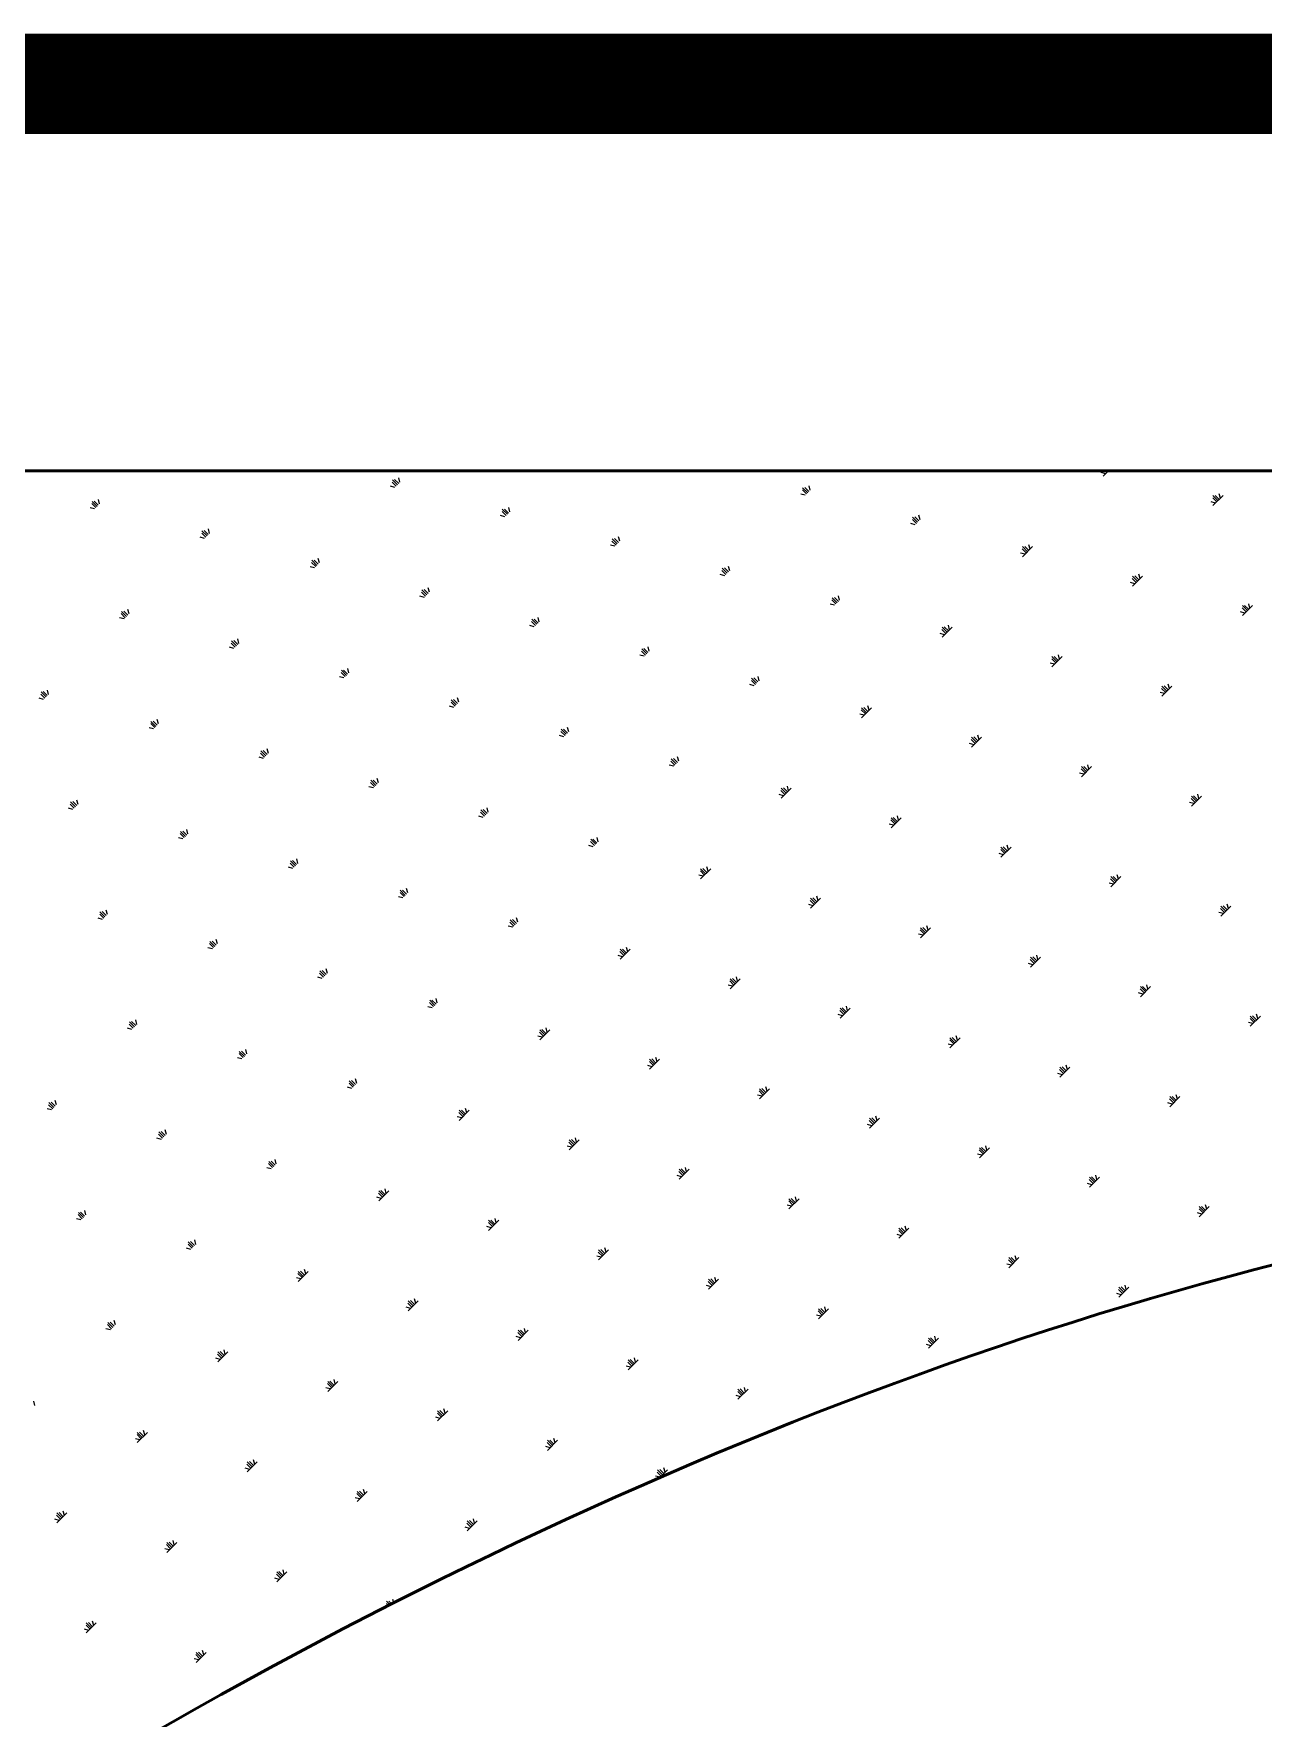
# Model space of a CAD drawing. Extents: x -2746917 to -971774, y -3334247 to -3250358.
# Drawn here: x -2602277 to -2601049, y -3277114 to -3275432 of the extents above; entities that cross this region are included whole.
import ezdxf

# ---------------------------------------------------------------- set-up
doc = ezdxf.new("R2010")
doc.units = 0
doc.header["$LTSCALE"] = 1000
doc.header["$MEASUREMENT"] = 0
doc.layers.get('0').update_dxf_attribs({"linetype": 'CONTINUOUS'})
doc.layers.add('PUB_TITLE', color=4, linetype='CONTINUOUS')

msp = doc.modelspace()

# ---------------------------------------------------------------- linework, layer by layer
msp.add_line((-2603457.99, -3275482.46), (-2551928.17, -3275482.46))
at = {"color": 4, "const_width": 100}
msp.add_lwpolyline([(-2603457.99, -3275482.46), (-2551928.17, -3275482.46), (-2551928.17, -3334196.52), (-2603457.99, -3334196.52), (-2603457.99, -3275482.46)], dxfattribs=at)
at = {"layer": 'PUB_TITLE', "color": 4}
for p, q in [((-2601914.66, -3275883.95), (-2601918.67, -3275879.93)), ((-2601913.4, -3275882.69), (-2601918.42, -3275877.67)), ((-2601912.14, -3275881.44), (-2601916.16, -3275877.42)), ((-2601910.89, -3275880.18), (-2601912.07, -3275875.79)), ((-2601206.32, -3275871.55), (-2601210.71, -3275870.38)), ((-2601208.83, -3275874.07), (-2601203.4, -3275868.63)), ((-2601205.07, -3275870.3), (-2601206.73, -3275868.63)), ((-2601203.81, -3275869.04), (-2601204.22, -3275868.63)), ((-2601915.91, -3275885.21), (-2601920.3, -3275884.03)), ((-2601506.23, -3275893.09), (-2601510.62, -3275891.91)), ((-2601504.97, -3275891.83), (-2601508.99, -3275887.81)), ((-2601503.72, -3275890.58), (-2601508.74, -3275885.55)), ((-2601502.46, -3275889.32), (-2601506.48, -3275885.3)), ((-2601501.21, -3275888.06), (-2601502.38, -3275883.67)), ((-2601095.29, -3275899.71), (-2601099.31, -3275895.69)), ((-2601094.04, -3275898.46), (-2601099.06, -3275893.43)), ((-2601099.06, -3275903.48), (-2601089.01, -3275893.43)), ((-2601092.78, -3275897.2), (-2601096.8, -3275893.18)), ((-2601091.53, -3275895.95), (-2601092.7, -3275891.55)), ((-2602215.82, -3275906.74), (-2602220.21, -3275905.56)), ((-2602214.56, -3275905.48), (-2602218.58, -3275901.46)), ((-2602213.31, -3275904.23), (-2602218.33, -3275899.2)), ((-2602212.05, -3275902.97), (-2602216.07, -3275898.95)), ((-2602210.8, -3275901.72), (-2602211.97, -3275897.32)), ((-2601806.14, -3275914.62), (-2601810.53, -3275913.44)), ((-2601804.88, -3275913.36), (-2601808.9, -3275909.35)), ((-2601803.63, -3275912.11), (-2601808.65, -3275907.09)), ((-2601802.37, -3275910.85), (-2601806.39, -3275906.83)), ((-2601801.12, -3275909.6), (-2601802.29, -3275905.21)), ((-2601391.43, -3275917.48), (-2601392.61, -3275913.09)), ((-2601096.55, -3275900.97), (-2601100.94, -3275899.79)), ((-2602103.53, -3275933.64), (-2602108.56, -3275928.62)), ((-2602102.28, -3275932.38), (-2602106.3, -3275928.37)), ((-2602101.02, -3275931.13), (-2602102.2, -3275926.74)), ((-2601396.46, -3275922.5), (-2601400.85, -3275921.32)), ((-2601395.2, -3275921.24), (-2601399.22, -3275917.23)), ((-2601393.95, -3275919.99), (-2601398.97, -3275914.97)), ((-2601392.69, -3275918.73), (-2601396.71, -3275914.72)), ((-2602106.05, -3275936.15), (-2602110.44, -3275934.98)), ((-2602104.79, -3275934.9), (-2602108.81, -3275930.88)), ((-2601696.36, -3275944.03), (-2601700.76, -3275942.86)), ((-2601695.11, -3275942.78), (-2601699.13, -3275938.76)), ((-2601693.85, -3275941.52), (-2601698.88, -3275936.5)), ((-2601692.6, -3275940.27), (-2601696.62, -3275936.25)), ((-2601691.34, -3275939.01), (-2601692.52, -3275934.62)), ((-2601285.43, -3275950.66), (-2601289.44, -3275946.64)), ((-2601284.17, -3275949.4), (-2601289.19, -3275944.38)), ((-2601289.19, -3275954.43), (-2601279.15, -3275944.38)), ((-2601282.92, -3275948.15), (-2601286.93, -3275944.13)), ((-2601281.66, -3275946.89), (-2601282.84, -3275942.5)), ((-2601995.02, -3275964.31), (-2601999.03, -3275960.29)), ((-2601993.76, -3275963.05), (-2601998.78, -3275958.03)), ((-2601992.51, -3275961.8), (-2601996.52, -3275957.78)), ((-2601991.25, -3275960.54), (-2601992.43, -3275956.15)), ((-2601286.68, -3275951.91), (-2601291.07, -3275950.74)), ((-2601996.27, -3275965.57), (-2602000.66, -3275964.39)), ((-2601586.59, -3275973.45), (-2601590.98, -3275972.27)), ((-2601585.33, -3275972.19), (-2601589.35, -3275968.17)), ((-2601584.08, -3275970.94), (-2601589.1, -3275965.91)), ((-2601582.82, -3275969.68), (-2601586.84, -3275965.66)), ((-2601581.57, -3275968.42), (-2601582.74, -3275964.03)), ((-2601176.91, -3275981.33), (-2601181.3, -3275980.15)), ((-2601175.65, -3275980.07), (-2601179.67, -3275976.05)), ((-2601174.4, -3275978.82), (-2601179.42, -3275973.79)), ((-2601179.42, -3275983.84), (-2601169.37, -3275973.79)), ((-2601173.14, -3275977.56), (-2601177.16, -3275973.54)), ((-2601171.89, -3275976.31), (-2601173.06, -3275971.91)), ((-2601886.5, -3275994.98), (-2601890.89, -3275993.8)), ((-2601885.24, -3275993.72), (-2601889.26, -3275989.71)), ((-2601883.99, -3275992.47), (-2601889.01, -3275987.45)), ((-2601882.73, -3275991.21), (-2601886.75, -3275987.19)), ((-2601881.48, -3275989.96), (-2601882.65, -3275985.57)), ((-2601475.56, -3276001.61), (-2601479.58, -3275997.59)), ((-2601474.31, -3276000.35), (-2601479.33, -3275995.33)), ((-2601473.05, -3275999.09), (-2601477.07, -3275995.08)), ((-2601471.79, -3275997.84), (-2601472.97, -3275993.45)), ((-2602185.15, -3276015.26), (-2602189.17, -3276011.24)), ((-2602183.89, -3276014), (-2602188.92, -3276008.98)), ((-2602182.64, -3276012.74), (-2602186.66, -3276008.73)), ((-2602181.38, -3276011.49), (-2602182.56, -3276007.1)), ((-2601476.82, -3276002.86), (-2601481.21, -3276001.68)), ((-2601067.13, -3276010.74), (-2601071.53, -3276009.57)), ((-2601065.88, -3276009.49), (-2601069.9, -3276005.47)), ((-2601064.62, -3276008.23), (-2601069.65, -3276003.21)), ((-2601069.65, -3276013.25), (-2601059.6, -3276003.21)), ((-2601063.37, -3276006.98), (-2601067.39, -3276002.96)), ((-2601062.11, -3276005.72), (-2601063.29, -3276001.33)), ((-2602186.41, -3276016.51), (-2602190.8, -3276015.34)), ((-2601776.72, -3276024.39), (-2601781.12, -3276023.22)), ((-2601775.47, -3276023.14), (-2601779.49, -3276019.12)), ((-2601774.21, -3276021.88), (-2601779.24, -3276016.86)), ((-2601772.96, -3276020.63), (-2601776.98, -3276016.61)), ((-2601771.7, -3276019.37), (-2601772.88, -3276014.98)), ((-2601367.04, -3276032.27), (-2601371.43, -3276031.1)), ((-2601365.79, -3276031.02), (-2601369.8, -3276027)), ((-2601364.53, -3276029.76), (-2601369.55, -3276024.74)), ((-2601369.55, -3276034.79), (-2601359.51, -3276024.74)), ((-2601363.28, -3276028.51), (-2601367.29, -3276024.49)), ((-2601362.02, -3276027.25), (-2601363.2, -3276022.86)), ((-2602076.63, -3276045.93), (-2602081.02, -3276044.75)), ((-2602075.38, -3276044.67), (-2602079.39, -3276040.65)), ((-2602074.12, -3276043.41), (-2602079.14, -3276038.39)), ((-2602072.87, -3276042.16), (-2602076.88, -3276038.14)), ((-2602071.61, -3276040.9), (-2602072.79, -3276036.51)), ((-2601664.44, -3276051.3), (-2601669.46, -3276046.27)), ((-2601663.18, -3276050.04), (-2601667.2, -3276046.02)), ((-2601661.93, -3276048.78), (-2601663.1, -3276044.39)), ((-2601666.95, -3276053.81), (-2601671.34, -3276052.63)), ((-2601665.69, -3276052.55), (-2601669.71, -3276048.53)), ((-2601257.27, -3276061.69), (-2601261.66, -3276060.51)), ((-2601256.01, -3276060.43), (-2601260.03, -3276056.41)), ((-2601254.76, -3276059.18), (-2601259.78, -3276054.15)), ((-2601259.78, -3276064.2), (-2601249.73, -3276054.15)), ((-2601253.5, -3276057.92), (-2601257.52, -3276053.9)), ((-2601252.25, -3276056.67), (-2601253.42, -3276052.27)), ((-2601966.86, -3276075.34), (-2601971.25, -3276074.16)), ((-2601965.6, -3276074.08), (-2601969.62, -3276070.07)), ((-2601964.35, -3276072.83), (-2601969.37, -3276067.81)), ((-2601963.09, -3276071.57), (-2601967.11, -3276067.55)), ((-2601961.84, -3276070.32), (-2601963.01, -3276065.93)), ((-2601555.92, -3276081.97), (-2601559.94, -3276077.95)), ((-2601554.67, -3276080.71), (-2601559.69, -3276075.69)), ((-2601553.41, -3276079.45), (-2601557.43, -3276075.44)), ((-2601552.15, -3276078.2), (-2601553.33, -3276073.81)), ((-2601142.47, -3276086.08), (-2601143.65, -3276081.69)), ((-2602266.77, -3276096.87), (-2602271.16, -3276095.7)), ((-2602265.51, -3276095.62), (-2602269.53, -3276091.6)), ((-2602264.25, -3276094.36), (-2602269.28, -3276089.34)), ((-2602263, -3276093.1), (-2602267.02, -3276089.09)), ((-2602261.74, -3276091.85), (-2602262.92, -3276087.46)), ((-2601854.57, -3276102.24), (-2601859.6, -3276097.22)), ((-2601853.32, -3276100.99), (-2601857.34, -3276096.97)), ((-2601852.06, -3276099.73), (-2601853.24, -3276095.34)), ((-2601557.18, -3276083.22), (-2601561.57, -3276082.04)), ((-2601147.49, -3276091.1), (-2601151.89, -3276089.93)), ((-2601146.24, -3276089.85), (-2601150.26, -3276085.83)), ((-2601144.98, -3276088.59), (-2601150.01, -3276083.57)), ((-2601150.01, -3276093.61), (-2601139.96, -3276083.57)), ((-2601143.73, -3276087.34), (-2601147.75, -3276083.32)), ((-2601857.08, -3276104.75), (-2601861.48, -3276103.58)), ((-2601855.83, -3276103.5), (-2601859.85, -3276099.48)), ((-2601447.4, -3276112.63), (-2601451.79, -3276111.46)), ((-2601446.15, -3276111.38), (-2601450.16, -3276107.36)), ((-2601444.89, -3276110.12), (-2601449.91, -3276105.1)), ((-2601449.91, -3276115.15), (-2601439.87, -3276105.1)), ((-2601443.64, -3276108.87), (-2601447.65, -3276104.85)), ((-2601442.38, -3276107.61), (-2601443.56, -3276103.22)), ((-2602156.99, -3276126.29), (-2602161.38, -3276125.11)), ((-2602155.74, -3276125.03), (-2602159.75, -3276121.01)), ((-2602154.48, -3276123.77), (-2602159.5, -3276118.75)), ((-2602153.23, -3276122.52), (-2602157.24, -3276118.5)), ((-2602151.97, -3276121.26), (-2602153.15, -3276116.87)), ((-2601746.05, -3276132.91), (-2601750.07, -3276128.89)), ((-2601744.8, -3276131.66), (-2601749.82, -3276126.63)), ((-2601743.54, -3276130.4), (-2601747.56, -3276126.38)), ((-2601742.29, -3276129.14), (-2601743.46, -3276124.75)), ((-2602044.71, -3276153.19), (-2602049.73, -3276148.17)), ((-2602043.45, -3276151.93), (-2602047.47, -3276147.91)), ((-2602042.2, -3276150.68), (-2602043.37, -3276146.29)), ((-2601747.31, -3276134.17), (-2601751.7, -3276132.99)), ((-2601337.63, -3276142.05), (-2601342.02, -3276140.87)), ((-2601336.37, -3276140.79), (-2601340.39, -3276136.77)), ((-2601335.12, -3276139.54), (-2601340.14, -3276134.51)), ((-2601340.14, -3276144.56), (-2601330.09, -3276134.51)), ((-2601333.86, -3276138.28), (-2601337.88, -3276134.26)), ((-2601332.61, -3276137.03), (-2601333.78, -3276132.63)), ((-2602047.22, -3276155.7), (-2602051.61, -3276154.52)), ((-2602045.96, -3276154.44), (-2602049.98, -3276150.43)), ((-2601637.54, -3276163.58), (-2601641.93, -3276162.4)), ((-2601636.28, -3276162.33), (-2601640.3, -3276158.31)), ((-2601635.03, -3276161.07), (-2601640.05, -3276156.05)), ((-2601633.77, -3276159.81), (-2601637.79, -3276155.8)), ((-2601632.51, -3276158.56), (-2601633.69, -3276154.17)), ((-2601225.34, -3276168.95), (-2601230.37, -3276163.93)), ((-2601230.37, -3276173.97), (-2601220.32, -3276163.93)), ((-2601224.09, -3276167.7), (-2601228.11, -3276163.68)), ((-2601222.83, -3276166.44), (-2601224.01, -3276162.05)), ((-2601936.19, -3276183.86), (-2601940.21, -3276179.84)), ((-2601934.93, -3276182.6), (-2601939.96, -3276177.58)), ((-2601933.68, -3276181.35), (-2601937.7, -3276177.33)), ((-2601932.42, -3276180.09), (-2601933.6, -3276175.7)), ((-2601227.85, -3276171.46), (-2601232.25, -3276170.29)), ((-2601226.6, -3276170.21), (-2601230.62, -3276166.19)), ((-2602234.84, -3276204.13), (-2602239.86, -3276199.11)), ((-2602233.59, -3276202.88), (-2602237.6, -3276198.86)), ((-2602232.33, -3276201.62), (-2602233.51, -3276197.23)), ((-2601937.44, -3276185.11), (-2601941.84, -3276183.94)), ((-2601527.76, -3276192.99), (-2601532.15, -3276191.82)), ((-2601526.51, -3276191.74), (-2601530.52, -3276187.72)), ((-2601525.25, -3276190.48), (-2601530.27, -3276185.46)), ((-2601530.27, -3276195.51), (-2601520.23, -3276185.46)), ((-2601524, -3276189.23), (-2601528.01, -3276185.21)), ((-2601522.74, -3276187.97), (-2601523.92, -3276183.58)), ((-2601116.83, -3276199.62), (-2601120.84, -3276195.6)), ((-2601115.57, -3276198.36), (-2601120.59, -3276193.34)), ((-2601120.59, -3276203.39), (-2601110.55, -3276193.34)), ((-2601114.31, -3276197.11), (-2601118.33, -3276193.09)), ((-2601113.06, -3276195.85), (-2601114.24, -3276191.46)), ((-2602237.35, -3276206.65), (-2602241.74, -3276205.47)), ((-2602236.1, -3276205.39), (-2602240.11, -3276201.37)), ((-2601827.67, -3276214.53), (-2601832.06, -3276213.35)), ((-2601826.41, -3276213.27), (-2601830.43, -3276209.25)), ((-2601825.16, -3276212.02), (-2601830.18, -3276206.99)), ((-2601823.9, -3276210.76), (-2601827.92, -3276206.74)), ((-2601822.65, -3276209.5), (-2601823.82, -3276205.11)), ((-2601415.48, -3276219.9), (-2601420.5, -3276214.87)), ((-2601420.5, -3276224.92), (-2601410.45, -3276214.87)), ((-2601414.22, -3276218.64), (-2601418.24, -3276214.62)), ((-2601412.97, -3276217.39), (-2601414.14, -3276212.99)), ((-2601118.08, -3276200.88), (-2601122.47, -3276199.7)), ((-2602126.32, -3276234.8), (-2602130.34, -3276230.79)), ((-2602125.07, -3276233.55), (-2602130.09, -3276228.53)), ((-2602123.81, -3276232.29), (-2602127.83, -3276228.27)), ((-2602122.56, -3276231.04), (-2602123.73, -3276226.65)), ((-2601417.99, -3276222.41), (-2601422.38, -3276221.23)), ((-2601416.73, -3276221.15), (-2601420.75, -3276217.13)), ((-2602127.58, -3276236.06), (-2602131.97, -3276234.88)), ((-2601717.9, -3276243.94), (-2601722.29, -3276242.76)), ((-2601716.64, -3276242.69), (-2601720.66, -3276238.67)), ((-2601715.39, -3276241.43), (-2601720.41, -3276236.41)), ((-2601714.13, -3276240.17), (-2601718.15, -3276236.16)), ((-2601712.87, -3276238.92), (-2601714.05, -3276234.53)), ((-2601306.96, -3276250.57), (-2601310.98, -3276246.55)), ((-2601305.7, -3276249.31), (-2601310.73, -3276244.29)), ((-2601310.73, -3276254.33), (-2601300.68, -3276244.29)), ((-2601304.45, -3276248.06), (-2601308.47, -3276244.04)), ((-2601303.19, -3276246.8), (-2601304.37, -3276242.41)), ((-2602017.8, -3276265.47), (-2602022.2, -3276264.3)), ((-2602016.55, -3276264.22), (-2602020.57, -3276260.2)), ((-2602015.29, -3276262.96), (-2602020.32, -3276257.94)), ((-2602014.04, -3276261.71), (-2602018.06, -3276257.69)), ((-2602012.78, -3276260.45), (-2602013.96, -3276256.06)), ((-2601605.61, -3276270.84), (-2601610.63, -3276265.82)), ((-2601610.63, -3276275.87), (-2601600.59, -3276265.82)), ((-2601604.36, -3276269.59), (-2601608.37, -3276265.57)), ((-2601603.1, -3276268.33), (-2601604.28, -3276263.94)), ((-2601308.21, -3276251.82), (-2601312.61, -3276250.65)), ((-2601608.12, -3276273.35), (-2601612.51, -3276272.18)), ((-2601606.87, -3276272.1), (-2601610.89, -3276268.08)), ((-2601198.44, -3276281.24), (-2601202.83, -3276280.06)), ((-2601197.19, -3276279.98), (-2601201.2, -3276275.96)), ((-2601195.93, -3276278.72), (-2601200.95, -3276273.7)), ((-2601200.95, -3276283.75), (-2601190.91, -3276273.7)), ((-2601194.67, -3276277.47), (-2601198.69, -3276273.45)), ((-2601193.42, -3276276.21), (-2601194.6, -3276271.82)), ((-2601908.03, -3276294.89), (-2601912.42, -3276293.71)), ((-2601906.77, -3276293.63), (-2601910.79, -3276289.61)), ((-2601905.52, -3276292.38), (-2601910.54, -3276287.35)), ((-2601904.26, -3276291.12), (-2601908.28, -3276287.1)), ((-2601903.01, -3276289.86), (-2601904.18, -3276285.47)), ((-2601497.09, -3276301.51), (-2601501.11, -3276297.49)), ((-2601495.84, -3276300.26), (-2601500.86, -3276295.23)), ((-2601500.86, -3276305.28), (-2601490.82, -3276295.23)), ((-2601494.58, -3276299), (-2601498.6, -3276294.98)), ((-2601493.33, -3276297.75), (-2601494.5, -3276293.35)), ((-2602207.94, -3276316.42), (-2602212.33, -3276315.24)), ((-2602206.68, -3276315.16), (-2602210.7, -3276311.15)), ((-2602205.43, -3276313.91), (-2602210.45, -3276308.89)), ((-2602204.17, -3276312.65), (-2602208.19, -3276308.63)), ((-2602202.92, -3276311.4), (-2602204.09, -3276307.01)), ((-2601795.75, -3276321.79), (-2601800.77, -3276316.77)), ((-2601794.49, -3276320.53), (-2601798.51, -3276316.52)), ((-2601793.23, -3276319.28), (-2601794.41, -3276314.89)), ((-2601498.35, -3276302.77), (-2601502.74, -3276301.59)), ((-2601088.67, -3276310.65), (-2601093.06, -3276309.47)), ((-2601087.41, -3276309.39), (-2601091.43, -3276305.38)), ((-2601086.16, -3276308.14), (-2601091.18, -3276303.12)), ((-2601091.18, -3276313.16), (-2601081.13, -3276303.12)), ((-2601084.9, -3276306.88), (-2601088.92, -3276302.86)), ((-2601083.64, -3276305.63), (-2601084.82, -3276301.24)), ((-2601798.26, -3276324.3), (-2601802.65, -3276323.12)), ((-2601797, -3276323.05), (-2601801.02, -3276319.03)), ((-2601388.57, -3276332.18), (-2601392.97, -3276331.01)), ((-2601387.32, -3276330.93), (-2601391.34, -3276326.91)), ((-2601386.06, -3276329.67), (-2601391.09, -3276324.65)), ((-2601391.09, -3276334.69), (-2601381.04, -3276324.65)), ((-2601384.81, -3276328.42), (-2601388.83, -3276324.4)), ((-2601383.55, -3276327.16), (-2601384.73, -3276322.77)), ((-2602098.16, -3276345.83), (-2602102.56, -3276344.66)), ((-2602096.91, -3276344.58), (-2602100.93, -3276340.56)), ((-2602095.65, -3276343.32), (-2602100.68, -3276338.3)), ((-2602094.4, -3276342.07), (-2602098.42, -3276338.05)), ((-2602093.14, -3276340.81), (-2602094.32, -3276336.42)), ((-2601687.23, -3276352.46), (-2601691.25, -3276348.44)), ((-2601685.97, -3276351.2), (-2601690.99, -3276346.18)), ((-2601690.99, -3276356.23), (-2601680.95, -3276346.18)), ((-2601684.72, -3276349.95), (-2601688.73, -3276345.93)), ((-2601683.46, -3276348.69), (-2601684.64, -3276344.3)), ((-2601984.62, -3276371.48), (-2601988.64, -3276367.46)), ((-2601983.37, -3276370.22), (-2601984.54, -3276365.83)), ((-2601688.48, -3276353.71), (-2601692.87, -3276352.54)), ((-2601278.8, -3276361.6), (-2601283.19, -3276360.42)), ((-2601277.55, -3276360.34), (-2601281.56, -3276356.32)), ((-2601276.29, -3276359.08), (-2601281.31, -3276354.06)), ((-2601281.31, -3276364.11), (-2601271.27, -3276354.06)), ((-2601275.03, -3276357.83), (-2601279.05, -3276353.81)), ((-2601273.78, -3276356.57), (-2601274.96, -3276352.18)), ((-2601988.39, -3276375.25), (-2601992.78, -3276374.07)), ((-2601987.13, -3276373.99), (-2601991.15, -3276369.97)), ((-2601985.88, -3276372.74), (-2601990.9, -3276367.71)), ((-2601578.71, -3276383.13), (-2601583.1, -3276381.95)), ((-2601577.45, -3276381.87), (-2601581.47, -3276377.85)), ((-2601576.2, -3276380.62), (-2601581.22, -3276375.59)), ((-2601581.22, -3276385.64), (-2601571.18, -3276375.59)), ((-2601574.94, -3276379.36), (-2601578.96, -3276375.34)), ((-2601573.69, -3276378.11), (-2601574.86, -3276373.72)), ((-2601166.52, -3276388.5), (-2601171.54, -3276383.48)), ((-2601171.54, -3276393.52), (-2601161.49, -3276383.48)), ((-2601165.26, -3276387.24), (-2601169.28, -3276383.23)), ((-2601164, -3276385.99), (-2601165.18, -3276381.6)), ((-2601877.36, -3276403.41), (-2601881.38, -3276399.39)), ((-2601876.11, -3276402.15), (-2601881.13, -3276397.13)), ((-2601874.85, -3276400.89), (-2601878.87, -3276396.88)), ((-2601873.59, -3276399.64), (-2601874.77, -3276395.25)), ((-2601169.03, -3276391.01), (-2601173.42, -3276389.83)), ((-2601167.77, -3276389.75), (-2601171.79, -3276385.74)), ((-2602173.5, -3276421.17), (-2602174.68, -3276416.78)), ((-2601878.62, -3276404.66), (-2601883.01, -3276403.48)), ((-2601468.93, -3276412.54), (-2601473.33, -3276411.37)), ((-2601467.68, -3276411.29), (-2601471.7, -3276407.27)), ((-2601466.42, -3276410.03), (-2601471.45, -3276405.01)), ((-2601471.45, -3276415.05), (-2601461.4, -3276405.01)), ((-2601465.17, -3276408.78), (-2601469.19, -3276404.76)), ((-2601463.91, -3276407.52), (-2601465.09, -3276403.13)), ((-2601058, -3276419.17), (-2601062.02, -3276415.15)), ((-2601056.74, -3276417.91), (-2601061.76, -3276412.89)), ((-2601061.76, -3276422.93), (-2601051.72, -3276412.89)), ((-2601055.49, -3276416.66), (-2601059.5, -3276412.64)), ((-2601054.23, -3276415.4), (-2601055.41, -3276411.01)), ((-2602178.52, -3276426.19), (-2602182.92, -3276425.02)), ((-2602177.27, -3276424.94), (-2602181.29, -3276420.92)), ((-2602176.01, -3276423.68), (-2602181.04, -3276418.66)), ((-2602174.76, -3276422.43), (-2602178.78, -3276418.41)), ((-2601768.84, -3276434.07), (-2601773.23, -3276432.9)), ((-2601767.59, -3276432.82), (-2601771.61, -3276428.8)), ((-2601766.33, -3276431.56), (-2601771.35, -3276426.54)), ((-2601771.35, -3276436.59), (-2601761.31, -3276426.54)), ((-2601765.08, -3276430.31), (-2601769.09, -3276426.29)), ((-2601763.82, -3276429.05), (-2601765, -3276424.66)), ((-2601356.65, -3276439.44), (-2601361.67, -3276434.42)), ((-2601361.67, -3276444.47), (-2601351.63, -3276434.42)), ((-2601355.39, -3276438.19), (-2601359.41, -3276434.17)), ((-2601354.14, -3276436.93), (-2601355.32, -3276432.54)), ((-2601059.25, -3276420.42), (-2601063.64, -3276419.25)), ((-2602067.49, -3276454.35), (-2602071.51, -3276450.33)), ((-2602066.24, -3276453.1), (-2602071.26, -3276448.07)), ((-2602064.98, -3276451.84), (-2602069, -3276447.82)), ((-2602063.73, -3276450.58), (-2602064.9, -3276446.19)), ((-2601359.16, -3276441.96), (-2601363.55, -3276440.78)), ((-2601357.91, -3276440.7), (-2601361.92, -3276436.68)), ((-2602068.75, -3276455.61), (-2602073.14, -3276454.43)), ((-2601659.07, -3276463.49), (-2601663.46, -3276462.31)), ((-2601657.81, -3276462.23), (-2601661.83, -3276458.21)), ((-2601656.56, -3276460.98), (-2601661.58, -3276455.95)), ((-2601661.58, -3276466), (-2601651.54, -3276455.95)), ((-2601655.3, -3276459.72), (-2601659.32, -3276455.7)), ((-2601654.05, -3276458.47), (-2601655.22, -3276454.08)), ((-2601248.13, -3276470.11), (-2601252.15, -3276466.1)), ((-2601246.88, -3276468.86), (-2601251.9, -3276463.84)), ((-2601251.9, -3276473.88), (-2601241.85, -3276463.84)), ((-2601245.62, -3276467.6), (-2601249.64, -3276463.59)), ((-2601244.36, -3276466.35), (-2601245.54, -3276461.96)), ((-2601958.98, -3276485.02), (-2601963.37, -3276483.84)), ((-2601957.72, -3276483.77), (-2601961.74, -3276479.75)), ((-2601956.47, -3276482.51), (-2601961.49, -3276477.49)), ((-2601955.21, -3276481.25), (-2601959.23, -3276477.24)), ((-2601953.95, -3276480), (-2601955.13, -3276475.61)), ((-2601545.53, -3276489.14), (-2601549.55, -3276485.12)), ((-2601544.27, -3276487.88), (-2601545.45, -3276483.49)), ((-2601249.39, -3276471.37), (-2601253.78, -3276470.19)), ((-2602257.63, -3276505.3), (-2602261.65, -3276501.28)), ((-2602256.37, -3276504.04), (-2602261.4, -3276499.02)), ((-2602255.12, -3276502.79), (-2602259.14, -3276498.77)), ((-2602253.86, -3276501.53), (-2602255.04, -3276497.14)), ((-2601549.3, -3276492.9), (-2601553.69, -3276491.73)), ((-2601548.04, -3276491.65), (-2601552.06, -3276487.63)), ((-2601546.78, -3276490.39), (-2601551.81, -3276485.37)), ((-2601551.81, -3276495.41), (-2601541.76, -3276485.37)), ((-2601139.61, -3276500.78), (-2601144, -3276499.61)), ((-2601138.36, -3276499.53), (-2601142.38, -3276495.51)), ((-2601137.1, -3276498.27), (-2601142.12, -3276493.25)), ((-2601142.12, -3276503.3), (-2601132.08, -3276493.25)), ((-2601135.85, -3276497.02), (-2601139.86, -3276493)), ((-2601134.59, -3276495.76), (-2601135.77, -3276491.37)), ((-2602258.88, -3276506.55), (-2602263.28, -3276505.38)), ((-2601849.2, -3276514.43), (-2601853.59, -3276513.26)), ((-2601847.95, -3276513.18), (-2601851.97, -3276509.16)), ((-2601846.69, -3276511.92), (-2601851.71, -3276506.9)), ((-2601851.71, -3276516.95), (-2601841.67, -3276506.9)), ((-2601845.44, -3276510.67), (-2601849.45, -3276506.65)), ((-2601844.18, -3276509.41), (-2601845.36, -3276505.02)), ((-2601438.27, -3276521.06), (-2601442.28, -3276517.04)), ((-2601437.01, -3276519.8), (-2601442.03, -3276514.78)), ((-2601442.03, -3276524.83), (-2601431.99, -3276514.78)), ((-2601435.75, -3276518.55), (-2601439.77, -3276514.53)), ((-2601434.5, -3276517.29), (-2601435.68, -3276512.9)), ((-2602149.11, -3276535.97), (-2602153.5, -3276534.79)), ((-2602147.85, -3276534.71), (-2602151.87, -3276530.69)), ((-2602146.6, -3276533.46), (-2602151.62, -3276528.43)), ((-2602145.34, -3276532.2), (-2602149.36, -3276528.18)), ((-2602144.09, -3276530.94), (-2602145.26, -3276526.55)), ((-2601734.41, -3276538.83), (-2601735.58, -3276534.44)), ((-2601439.52, -3276522.32), (-2601443.91, -3276521.14)), ((-2601739.43, -3276543.85), (-2601743.82, -3276542.67)), ((-2601738.17, -3276542.59), (-2601742.19, -3276538.57)), ((-2601736.92, -3276541.34), (-2601741.94, -3276536.31)), ((-2601741.94, -3276546.36), (-2601731.9, -3276536.31)), ((-2601735.66, -3276540.08), (-2601739.68, -3276536.06)), ((-2601329.75, -3276551.73), (-2601334.14, -3276550.55)), ((-2601328.49, -3276550.47), (-2601332.51, -3276546.46)), ((-2601327.24, -3276549.22), (-2601332.26, -3276544.2)), ((-2601332.26, -3276554.24), (-2601322.21, -3276544.2)), ((-2601325.98, -3276547.96), (-2601330, -3276543.95)), ((-2601324.72, -3276546.71), (-2601325.9, -3276542.32)), ((-2602039.34, -3276565.38), (-2602043.73, -3276564.2)), ((-2602038.08, -3276564.13), (-2602042.1, -3276560.11)), ((-2602036.83, -3276562.87), (-2602041.85, -3276557.85)), ((-2602035.57, -3276561.61), (-2602039.59, -3276557.6)), ((-2602034.31, -3276560.36), (-2602035.49, -3276555.97)), ((-2601628.4, -3276572.01), (-2601632.42, -3276567.99)), ((-2601627.14, -3276570.75), (-2601632.17, -3276565.73)), ((-2601632.17, -3276575.77), (-2601622.12, -3276565.73)), ((-2601625.89, -3276569.5), (-2601629.91, -3276565.48)), ((-2601624.63, -3276568.24), (-2601625.81, -3276563.85)), ((-2601924.54, -3276589.77), (-2601925.72, -3276585.38)), ((-2601629.66, -3276573.26), (-2601634.05, -3276572.09)), ((-2601219.97, -3276581.14), (-2601224.36, -3276579.97)), ((-2601218.72, -3276579.89), (-2601222.74, -3276575.87)), ((-2601217.46, -3276578.63), (-2601222.48, -3276573.61)), ((-2601222.48, -3276583.66), (-2601212.44, -3276573.61)), ((-2601216.21, -3276577.38), (-2601220.22, -3276573.36)), ((-2601214.95, -3276576.12), (-2601216.13, -3276571.73)), ((-2601929.56, -3276594.79), (-2601933.95, -3276593.62)), ((-2601928.31, -3276593.54), (-2601932.33, -3276589.52)), ((-2601927.05, -3276592.28), (-2601932.07, -3276587.26)), ((-2601932.07, -3276597.31), (-2601922.03, -3276587.26)), ((-2601925.8, -3276591.03), (-2601929.81, -3276587.01)), ((-2601519.88, -3276602.68), (-2601524.27, -3276601.5)), ((-2601518.63, -3276601.42), (-2601522.64, -3276597.4)), ((-2601517.37, -3276600.16), (-2601522.39, -3276595.14)), ((-2601522.39, -3276605.19), (-2601512.35, -3276595.14)), ((-2601516.11, -3276598.91), (-2601520.13, -3276594.89)), ((-2601514.86, -3276597.65), (-2601516.04, -3276593.26)), ((-2601106.43, -3276606.79), (-2601110.45, -3276602.77)), ((-2601105.18, -3276605.54), (-2601106.35, -3276601.14)), ((-2602229.47, -3276616.33), (-2602233.86, -3276615.15)), ((-2602228.22, -3276615.07), (-2602232.23, -3276611.05)), ((-2602226.96, -3276613.82), (-2602231.98, -3276608.79)), ((-2602225.7, -3276612.56), (-2602229.72, -3276608.54)), ((-2602224.45, -3276611.3), (-2602225.62, -3276606.91)), ((-2601818.53, -3276622.95), (-2601822.55, -3276618.94)), ((-2601817.28, -3276621.7), (-2601822.3, -3276616.67)), ((-2601822.3, -3276626.72), (-2601812.26, -3276616.67)), ((-2601816.02, -3276620.44), (-2601820.04, -3276616.42)), ((-2601814.77, -3276619.19), (-2601815.94, -3276614.8)), ((-2601110.2, -3276610.56), (-2601114.59, -3276609.38)), ((-2601108.94, -3276609.3), (-2601112.96, -3276605.28)), ((-2601107.69, -3276608.05), (-2601112.71, -3276603.02)), ((-2601112.71, -3276613.07), (-2601102.67, -3276603.02)), ((-2602114.67, -3276640.72), (-2602115.85, -3276636.33)), ((-2601819.79, -3276624.21), (-2601824.18, -3276623.03)), ((-2601410.11, -3276632.09), (-2601414.5, -3276630.91)), ((-2601408.85, -3276630.83), (-2601412.87, -3276626.82)), ((-2601407.6, -3276629.58), (-2601412.62, -3276624.56)), ((-2601412.62, -3276634.6), (-2601402.57, -3276624.56)), ((-2601406.34, -3276628.32), (-2601410.36, -3276624.31)), ((-2601405.08, -3276627.07), (-2601406.26, -3276622.68)), ((-2602119.7, -3276645.74), (-2602124.09, -3276644.56)), ((-2602118.44, -3276644.49), (-2602122.46, -3276640.47)), ((-2602117.19, -3276643.23), (-2602122.21, -3276638.21)), ((-2602115.93, -3276641.97), (-2602119.95, -3276637.96)), ((-2601710.02, -3276653.62), (-2601714.41, -3276652.45)), ((-2601708.76, -3276652.37), (-2601712.78, -3276648.35)), ((-2601707.5, -3276651.11), (-2601712.53, -3276646.09)), ((-2601712.53, -3276656.13), (-2601702.48, -3276646.09)), ((-2601706.25, -3276649.86), (-2601710.27, -3276645.84)), ((-2601704.99, -3276648.6), (-2601706.17, -3276644.21)), ((-2601295.31, -3276656.48), (-2601296.49, -3276652.09)), ((-2602008.67, -3276673.9), (-2602012.69, -3276669.88)), ((-2602007.41, -3276672.64), (-2602012.43, -3276667.62)), ((-2602012.43, -3276677.67), (-2602002.39, -3276667.62)), ((-2602006.16, -3276671.39), (-2602010.17, -3276667.37)), ((-2602004.9, -3276670.13), (-2602006.08, -3276665.74)), ((-2601300.33, -3276661.5), (-2601304.72, -3276660.33)), ((-2601299.08, -3276660.25), (-2601303.1, -3276656.23)), ((-2601297.82, -3276658.99), (-2601302.84, -3276653.97)), ((-2601302.84, -3276664.02), (-2601292.8, -3276653.97)), ((-2601296.57, -3276657.74), (-2601300.58, -3276653.72)), ((-2602009.92, -3276675.15), (-2602014.31, -3276673.98)), ((-2601600.24, -3276683.04), (-2601604.63, -3276681.86)), ((-2601598.99, -3276681.78), (-2601603, -3276677.76)), ((-2601597.73, -3276680.53), (-2601602.75, -3276675.5)), ((-2601602.75, -3276685.55), (-2601592.71, -3276675.5)), ((-2601596.47, -3276679.27), (-2601600.49, -3276675.25)), ((-2601595.22, -3276678.01), (-2601596.4, -3276673.62)), ((-2601189.3, -3276689.66), (-2601193.32, -3276685.64)), ((-2601188.05, -3276688.41), (-2601193.07, -3276683.38)), ((-2601193.07, -3276693.43), (-2601183.03, -3276683.38)), ((-2601186.79, -3276687.15), (-2601190.81, -3276683.13)), ((-2601185.54, -3276685.9), (-2601186.71, -3276681.5)), ((-2601900.15, -3276704.57), (-2601904.54, -3276703.39)), ((-2601898.89, -3276703.31), (-2601902.91, -3276699.3)), ((-2601897.64, -3276702.06), (-2601902.66, -3276697.03)), ((-2601902.66, -3276707.08), (-2601892.62, -3276697.03)), ((-2601896.38, -3276700.8), (-2601900.4, -3276696.78)), ((-2601895.13, -3276699.55), (-2601896.3, -3276695.16)), ((-2601485.44, -3276707.43), (-2601486.62, -3276703.04)), ((-2601190.56, -3276690.92), (-2601194.95, -3276689.74)), ((-2602197.55, -3276723.59), (-2602202.57, -3276718.57)), ((-2602196.29, -3276722.33), (-2602200.31, -3276718.32)), ((-2602195.03, -3276721.08), (-2602196.21, -3276716.69)), ((-2601490.47, -3276712.45), (-2601494.86, -3276711.27)), ((-2601489.21, -3276711.19), (-2601493.23, -3276707.18)), ((-2601487.96, -3276709.94), (-2601492.98, -3276704.92)), ((-2601492.98, -3276714.96), (-2601482.93, -3276704.92)), ((-2601486.7, -3276708.68), (-2601490.72, -3276704.67)), ((-2602200.06, -3276726.1), (-2602204.45, -3276724.92)), ((-2602198.8, -3276724.85), (-2602202.82, -3276720.83)), ((-2601790.38, -3276733.98), (-2601794.77, -3276732.81)), ((-2601789.12, -3276732.73), (-2601793.14, -3276728.71)), ((-2601787.86, -3276731.47), (-2601792.89, -3276726.45)), ((-2601792.89, -3276736.49), (-2601782.84, -3276726.45)), ((-2601786.61, -3276730.22), (-2601790.63, -3276726.2)), ((-2601785.35, -3276728.96), (-2601786.53, -3276724.57)), ((-2601379.44, -3276740.61), (-2601383.46, -3276736.59)), ((-2601378.18, -3276739.35), (-2601383.2, -3276734.33)), ((-2601383.2, -3276744.38), (-2601373.16, -3276734.33)), ((-2601376.93, -3276738.1), (-2601380.94, -3276734.08)), ((-2601375.67, -3276736.84), (-2601376.85, -3276732.45)), ((-2602089.03, -3276754.26), (-2602093.05, -3276750.24)), ((-2602087.77, -3276753), (-2602092.79, -3276747.98)), ((-2602092.79, -3276758.03), (-2602082.75, -3276747.98)), ((-2602086.52, -3276751.75), (-2602090.53, -3276747.73)), ((-2602085.26, -3276750.49), (-2602086.44, -3276746.1)), ((-2601675.58, -3276758.37), (-2601676.76, -3276753.98)), ((-2601380.69, -3276741.86), (-2601385.08, -3276740.69)), ((-2602090.28, -3276755.51), (-2602094.67, -3276754.34)), ((-2601680.6, -3276763.4), (-2601684.99, -3276762.22)), ((-2601679.35, -3276762.14), (-2601683.36, -3276758.12)), ((-2601678.09, -3276760.89), (-2601683.11, -3276755.86)), ((-2601683.11, -3276765.91), (-2601673.07, -3276755.86)), ((-2601676.83, -3276759.63), (-2601680.85, -3276755.61)), ((-2601980.51, -3276784.93), (-2601984.9, -3276783.75)), ((-2601979.25, -3276783.67), (-2601983.27, -3276779.66)), ((-2601978, -3276782.42), (-2601983.02, -3276777.39)), ((-2601983.02, -3276787.44), (-2601972.98, -3276777.39)), ((-2601976.74, -3276781.16), (-2601980.76, -3276777.14)), ((-2601975.49, -3276779.91), (-2601976.66, -3276775.52)), ((-2601569.57, -3276791.55), (-2601573.59, -3276787.54)), ((-2601568.32, -3276790.3), (-2601573.34, -3276785.28)), ((-2601573.34, -3276795.32), (-2601563.29, -3276785.28)), ((-2601567.06, -3276789.04), (-2601571.08, -3276785.03)), ((-2601565.8, -3276787.79), (-2601566.98, -3276783.4)), ((-2602275.39, -3276801.44), (-2602276.57, -3276797.05)), ((-2601570.83, -3276792.81), (-2601575.22, -3276791.63)), ((-2601870.74, -3276814.34), (-2601875.13, -3276813.17)), ((-2601869.48, -3276813.09), (-2601873.5, -3276809.07)), ((-2601868.22, -3276811.83), (-2601873.25, -3276806.81)), ((-2601873.25, -3276816.85), (-2601863.2, -3276806.81)), ((-2601866.97, -3276810.58), (-2601870.99, -3276806.56)), ((-2601865.71, -3276809.32), (-2601866.89, -3276804.93)), ((-2602170.64, -3276835.87), (-2602175.03, -3276834.7)), ((-2602169.39, -3276834.62), (-2602173.41, -3276830.6)), ((-2602168.13, -3276833.36), (-2602173.15, -3276828.34)), ((-2602173.15, -3276838.39), (-2602163.11, -3276828.34)), ((-2602166.88, -3276832.11), (-2602170.89, -3276828.09)), ((-2602165.62, -3276830.85), (-2602166.8, -3276826.46)), ((-2601758.45, -3276841.25), (-2601763.47, -3276836.22)), ((-2601763.47, -3276846.27), (-2601753.43, -3276836.22)), ((-2601757.19, -3276839.99), (-2601761.21, -3276835.97)), ((-2601755.94, -3276838.73), (-2601757.12, -3276834.34)), ((-2601760.96, -3276843.76), (-2601765.35, -3276842.58)), ((-2601759.71, -3276842.5), (-2601763.72, -3276838.48)), ((-2602060.87, -3276865.29), (-2602065.26, -3276864.11)), ((-2602059.61, -3276864.03), (-2602063.63, -3276860.02)), ((-2602058.36, -3276862.78), (-2602063.38, -3276857.76)), ((-2602063.38, -3276867.8), (-2602053.34, -3276857.76)), ((-2602057.1, -3276861.52), (-2602061.12, -3276857.5)), ((-2602055.85, -3276860.27), (-2602057.02, -3276855.88)), ((-2601649.93, -3276871.91), (-2601653.95, -3276867.9)), ((-2601648.68, -3276870.66), (-2601653.7, -3276865.64)), ((-2601647.42, -3276869.4), (-2601651.44, -3276865.39)), ((-2601651.32, -3276873.3), (-2601643.65, -3276865.64)), ((-2601646.17, -3276868.15), (-2601647.34, -3276863.76)), ((-2601948.58, -3276892.19), (-2601953.61, -3276887.17)), ((-2601953.61, -3276897.21), (-2601943.56, -3276887.17)), ((-2601947.33, -3276890.94), (-2601951.35, -3276886.92)), ((-2601946.07, -3276889.68), (-2601947.25, -3276885.29)), ((-2601651.19, -3276873.17), (-2601655.58, -3276871.99)), ((-2601951.1, -3276894.7), (-2601955.49, -3276893.53)), ((-2601949.84, -3276893.45), (-2601953.86, -3276889.43)), ((-2602251, -3276916.24), (-2602255.39, -3276915.06)), ((-2602249.75, -3276914.98), (-2602253.77, -3276910.96)), ((-2602248.49, -3276913.72), (-2602253.51, -3276908.7)), ((-2602253.51, -3276918.75), (-2602243.47, -3276908.7)), ((-2602247.24, -3276912.47), (-2602251.25, -3276908.45)), ((-2602245.98, -3276911.21), (-2602247.16, -3276906.82)), ((-2601840.07, -3276922.86), (-2601844.08, -3276918.84)), ((-2601838.81, -3276921.61), (-2601843.83, -3276916.58)), ((-2601843.83, -3276926.63), (-2601833.79, -3276916.58)), ((-2601837.55, -3276920.35), (-2601841.57, -3276916.33)), ((-2601836.3, -3276919.09), (-2601837.48, -3276914.7)), ((-2602138.72, -3276943.14), (-2602143.74, -3276938.12)), ((-2602143.74, -3276948.16), (-2602133.7, -3276938.12)), ((-2602137.46, -3276941.88), (-2602141.48, -3276937.86)), ((-2602136.21, -3276940.63), (-2602137.38, -3276936.24)), ((-2601841.32, -3276924.12), (-2601845.71, -3276922.94)), ((-2602141.23, -3276945.65), (-2602145.62, -3276944.47)), ((-2602139.97, -3276944.39), (-2602143.99, -3276940.38)), ((-2602030.2, -3276973.81), (-2602034.22, -3276969.79)), ((-2602028.94, -3276972.55), (-2602033.97, -3276967.53)), ((-2602033.97, -3276977.57), (-2602023.92, -3276967.53)), ((-2602027.69, -3276971.3), (-2602031.71, -3276967.28)), ((-2602026.43, -3276970.04), (-2602027.61, -3276965.65)), ((-2602031.46, -3276975.06), (-2602035.85, -3276973.89)), ((-2601922.45, -3277001.2), (-2601924.44, -3276999.2)), ((-2601920.78, -3277000.35), (-2601924.19, -3276996.94)), ((-2601919.12, -3276999.51), (-2601921.93, -3276996.69)), ((-2601916.94, -3276998.4), (-2601917.84, -3276995.06)), ((-2601914.24, -3276997.03), (-2601914.15, -3276996.94)), ((-2602220.33, -3277024.75), (-2602224.35, -3277020.74)), ((-2602219.08, -3277023.5), (-2602224.1, -3277018.48)), ((-2602224.1, -3277028.52), (-2602214.06, -3277018.48)), ((-2602217.82, -3277022.24), (-2602221.84, -3277018.22)), ((-2602216.57, -3277020.99), (-2602217.74, -3277016.6)), ((-2602221.59, -3277026.01), (-2602225.98, -3277024.83)), ((-2602111.82, -3277055.42), (-2602116.21, -3277054.25)), ((-2602110.56, -3277054.17), (-2602114.58, -3277050.15)), ((-2602109.3, -3277052.91), (-2602114.33, -3277047.89)), ((-2602114.33, -3277057.93), (-2602104.28, -3277047.89)), ((-2602108.05, -3277051.66), (-2602112.07, -3277047.64)), ((-2602106.79, -3277050.4), (-2602107.97, -3277046.01))]:
    msp.add_line(p, q, dxfattribs=at)
at = {"layer": 'PUB_TITLE', "color": 4, "lineweight": 53}
for points, knots in [([(-2602796.86, -3277551.84), (-2602796.86, -3276842.35), (-2602796.86, -3276129.28), (-2602796.86, -3276129.28), (-2602796.86, -3275985.93), (-2602679.58, -3275868.63), (-2602536.21, -3275868.63), (-2602536.21, -3275868.63), (-2599712.43, -3275868.63), (-2599712.43, -3275868.63), (-2599569.07, -3275868.63), (-2599451.77, -3275985.93), (-2599451.77, -3276129.28), (-2599451.77, -3276129.28), (-2599451.77, -3276704.94), (-2599451.77, -3277336.43)], [6.4974833, 6.4974833, 6.4974833, 6.4974833, 7, 7, 7, 8, 8, 8, 9, 9, 9, 10, 10, 10, 10.4515092, 10.4515092, 10.4515092, 10.4515092]), ([(-2599900.48, -3276591.88), (-2599147.38, -3276712.82), (-2599747.16, -3277592.83), (-2600530.77, -3277928.46), (-2599977.88, -3277541.02), (-2599614.63, -3276812.04), (-2600570.23, -3277049.92), (-2600570.23, -3277049.92), (-2600713.98, -3278013.28), (-2600713.98, -3278013.28), (-2601101.28, -3278194.13), (-2601379.33, -3278239.35), (-2601559.06, -3278216.73), (-2601559.06, -3278216.73), (-2601427.24, -3277191.22), (-2601427.24, -3277191.22), (-2602080.27, -3277194.26), (-2602927.66, -3277698.82), (-2603036.94, -3277741.91), (-2602158.51, -3277012.65), (-2600980.26, -3276418.47), (-2599900.48, -3276591.88)], [0, 0, 0, 0, 1, 1, 1, 2, 2, 2, 3, 3, 3, 4, 4, 4, 5, 5, 5, 6, 6, 6, 7, 7, 7, 7])]:
    msp.add_open_spline(points, degree=3, knots=knots, dxfattribs=at)

doc.saveas('drawing.dxf')
